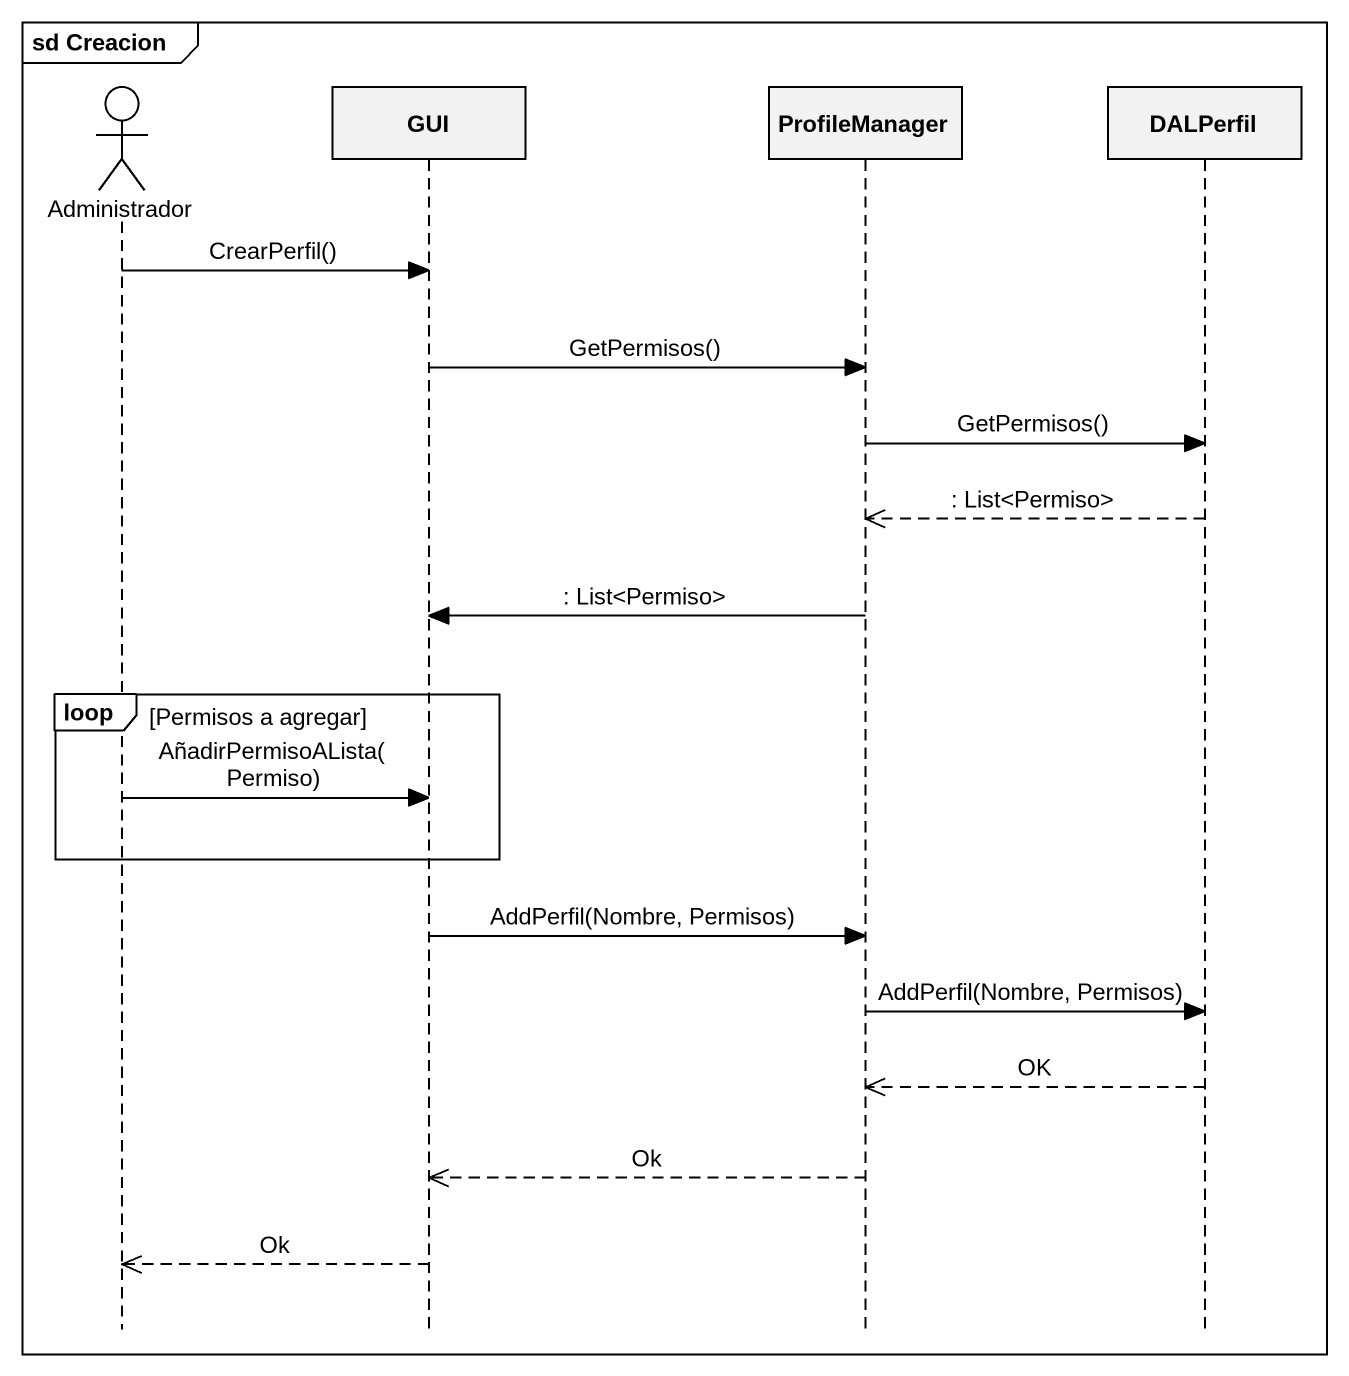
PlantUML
@startuml
mainframe sd Creacion
hide footbox
actor Administrador
participant GUI
participant ProfileManager
participant DALPerfil

Administrador -> GUI : CrearPerfil()
GUI -> ProfileManager : GetPermisos()
ProfileManager -> DALPerfil : GetPermisos()
DALPerfil -->> ProfileManager : : List<Permiso>
ProfileManager -> GUI : : List<Permiso>
loop Permisos a agregar
  Administrador -> GUI : AñadirPermisoALista(Permiso)
end
GUI -> ProfileManager : AddPerfil(Nombre, Permisos)
ProfileManager -> DALPerfil : AddPerfil(Nombre, Permisos)
DALPerfil -->> ProfileManager : OK
ProfileManager -->> GUI : Ok
GUI -->> Administrador : Ok
@enduml
